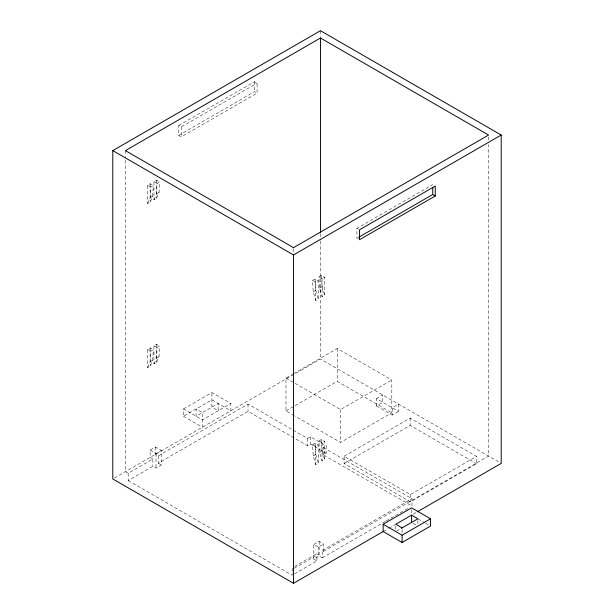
<?xml version="1.0" encoding="UTF-8"?>
<svg xmlns="http://www.w3.org/2000/svg" width="614" height="614" viewBox="0 0 614 614"><rect width="100%" height="100%" fill="white"/><g stroke="black" fill="none" stroke-linecap="round" stroke-linejoin="round"><path stroke-width="0.46" stroke-dasharray="3.07 2.3" d="M147.629 203.464L150.154 197.631L150.783 187.047L153.316 185.589L150.154 183.763L147.629 185.228L147.629 203.464L150.154 202.006L152.679 196.173L153.316 185.589M153.945 199.819L156.47 193.978L157.107 183.402L159.632 181.944L156.47 180.117L153.945 181.575L153.945 199.819L156.47 198.36L159.003 192.52L159.632 181.944M147.629 367.64L150.154 361.799L150.783 351.223L153.316 349.765L150.154 347.938L147.629 349.397L147.629 367.64L150.154 366.182L152.679 360.341L153.316 349.765M153.945 363.995L156.47 358.154L157.107 347.578L159.632 346.112L156.47 344.293L153.945 345.751L153.945 363.995L156.47 362.529L159.003 356.696L159.632 346.112M178.728 125.486L254.549 81.708L257.082 83.166L257.082 93.098L181.253 136.876L178.728 135.41L178.728 125.486L181.253 126.944L257.082 83.166M178.728 135.41L254.549 91.632L257.082 93.098M150.154 197.631L152.679 196.173M156.47 193.978L159.003 192.52M358.185 239.023L356.918 238.293L356.918 228.37L432.747 184.591M150.154 361.799L152.679 360.341M156.47 358.154L159.003 356.696M312.587 280.421L315.112 278.963L318.275 280.79L318.275 299.033L315.742 300.492L313.217 291.734L312.587 280.421L315.742 282.248L318.275 280.79M318.904 276.776L321.429 275.318L324.591 277.144L324.591 295.38L322.066 296.846L319.533 288.089L318.904 276.776L322.066 278.602L324.591 277.144M313.217 291.734L315.742 290.276L315.112 278.963M319.533 288.089L322.066 286.631L321.429 275.318M183.463 408.97L211.899 392.553L230.856 403.498L230.856 410.797L211.899 399.852L183.463 416.269L183.463 408.97L202.42 419.915L230.856 403.498M152.878 458.996L150.123 457.407L150.123 450.108L155.495 447.007L161.405 450.423L161.405 465.021L156.04 468.121L152.878 466.295L128.18 480.555L128.18 473.256L152.878 458.996L152.878 466.295M294.267 415.693L286.001 410.919L286.001 378.086L292.617 374.264M293.438 373.788L337.239 348.499L391.809 380.005L391.809 412.838L340.57 442.425L295.096 416.169M150.123 450.108L156.04 453.523L161.405 450.423M114.45 477.999L320.485 359.044L501.208 463.386M155.495 447.007L155.495 454.306L158.251 455.895L248.018 404.073L307.53 438.434L310.408 436.769L326.203 445.894L326.203 453.186L323.332 454.851L323.332 447.552L326.203 445.894M158.251 455.895L158.251 463.194L248.018 411.365L307.53 445.726L310.408 444.068L326.203 453.186M286.001 410.919L294.267 406.146M295.096 405.67L337.239 381.332L391.809 412.838M295.096 383.336L340.57 409.584L391.809 380.005M376.443 398.647L382.76 395.002L382.76 402.293L376.443 405.946L376.443 398.647L398.555 411.418L398.555 404.119L392.239 407.765L392.239 415.064L398.555 411.418M312.587 444.597L315.112 443.139L318.275 444.966L318.275 463.202L315.742 464.668L313.217 455.91L312.587 444.597L315.742 446.424L318.275 444.966M318.904 440.952L321.429 439.494L324.591 441.312L324.591 459.556L322.066 461.014L319.533 452.257L318.904 440.952L322.066 442.771L324.591 441.312M313.217 455.91L315.742 454.452L315.112 443.139M319.533 452.257L322.066 450.799L321.429 439.494M344.109 456.225L410.144 418.103L476.495 456.409L476.495 463.708L410.459 501.83L344.109 463.524L344.109 456.225L410.459 494.531L476.495 456.409M344.109 463.524L410.144 425.402L476.495 463.708M313.762 544.511L319.134 541.41L323.639 544.012L323.639 551.311L322.289 550.528L322.289 557.827L319.134 556L313.762 559.108L313.762 544.511L318.275 547.112L323.639 544.012M294.636 566.499L316.924 553.628L318.275 554.411L318.275 547.112M322.289 550.528L411.994 498.745L411.994 506.036L323.332 454.851M294.336 568.234L318.275 554.411M323.639 551.311L488.575 456.087L488.575 144.62M294.636 573.791L316.924 560.927L316.924 553.628M322.289 557.827L385.415 521.386M386.244 520.902L407.842 508.438M383.144 531.547L388.017 528.738M388.831 528.27L395.332 524.517M413.237 514.179L416.561 512.26M396.575 531.095L400.52 528.815M356.918 228.37L358.185 229.099M153.945 181.575L157.107 183.402M147.629 185.228L150.783 187.047M376.443 405.946L392.239 415.064M286.001 378.086L294.267 382.852M153.945 345.751L157.107 347.578M323.332 447.552L411.994 498.745M147.629 349.397L150.783 351.223M418.172 518.937L424.765 522.744M425.594 523.22L428.887 525.124M413.161 523.343L417.106 525.622M183.463 416.269L202.42 427.214L202.42 412.616L196.104 408.97L196.104 416.269L218.216 403.498L218.216 410.797L211.899 407.143L211.899 392.553M158.251 463.194L161.405 465.021M313.762 559.108L316.924 560.927M128.18 473.256L125.425 471.667L125.425 157.322M128.18 480.555L292.164 575.226L292.164 567.927M322.066 286.631L324.591 295.38M315.742 290.276L318.275 299.033M322.066 450.799L324.591 459.556M315.742 454.452L318.275 463.202M488.575 136.953L488.575 140.79M417.896 520.603L417.896 524.256M411.58 509.658L411.58 514.225M410.459 494.531L410.459 501.83M410.144 418.103L410.144 425.402M402.101 529.729L402.101 533.374M395.784 526.075L395.784 530.642M340.57 409.584L340.57 442.425M337.239 348.499L337.239 381.332M322.066 278.602L322.066 296.846M322.066 442.771L322.066 461.014M320.485 30.7L320.485 36.441M320.485 233.642L320.485 240.212M320.485 241.172L320.485 359.044M319.134 541.41L319.134 556M315.742 282.248L315.742 300.492M315.742 446.424L315.742 464.668M310.408 436.769L310.408 444.068M307.53 438.434L307.53 445.726M293.515 248.616L293.515 253.405M254.549 81.708L254.549 91.632M248.018 404.073L248.018 411.365M181.253 126.944L181.253 136.876M156.47 180.117L156.47 198.36M156.47 344.293L156.47 362.529M156.04 453.523L156.04 468.121M150.154 183.763L150.154 202.006M150.154 347.938L150.154 366.182M125.425 150.614L125.425 156.363"/><path stroke-width="0.92" d="M383.144 531.547L383.144 524.256L411.58 507.839L430.537 518.784L430.537 526.075L402.101 542.492L383.144 531.547L293.515 583.3L112.792 478.958L112.792 150.614L320.485 30.7L501.208 135.042L501.208 463.386L417.39 511.777M320.485 37.999L125.425 150.614L293.515 247.657L488.575 135.042L320.485 37.999L320.485 232.545M112.792 150.614L293.515 254.956L501.208 135.042M358.568 237.342L432.747 194.515L435.272 195.973L435.272 186.05L359.451 229.828L359.451 239.752L435.272 195.973M401.31 528.362L417.896 518.784L411.58 515.131L395.784 524.256L402.101 527.902M383.144 524.256L402.101 535.201L430.537 518.784M432.747 187.293L432.747 194.515M411.58 515.131L411.58 522.43M402.101 535.201L402.101 542.492M293.515 254.956L293.515 583.3"/></g></svg>
